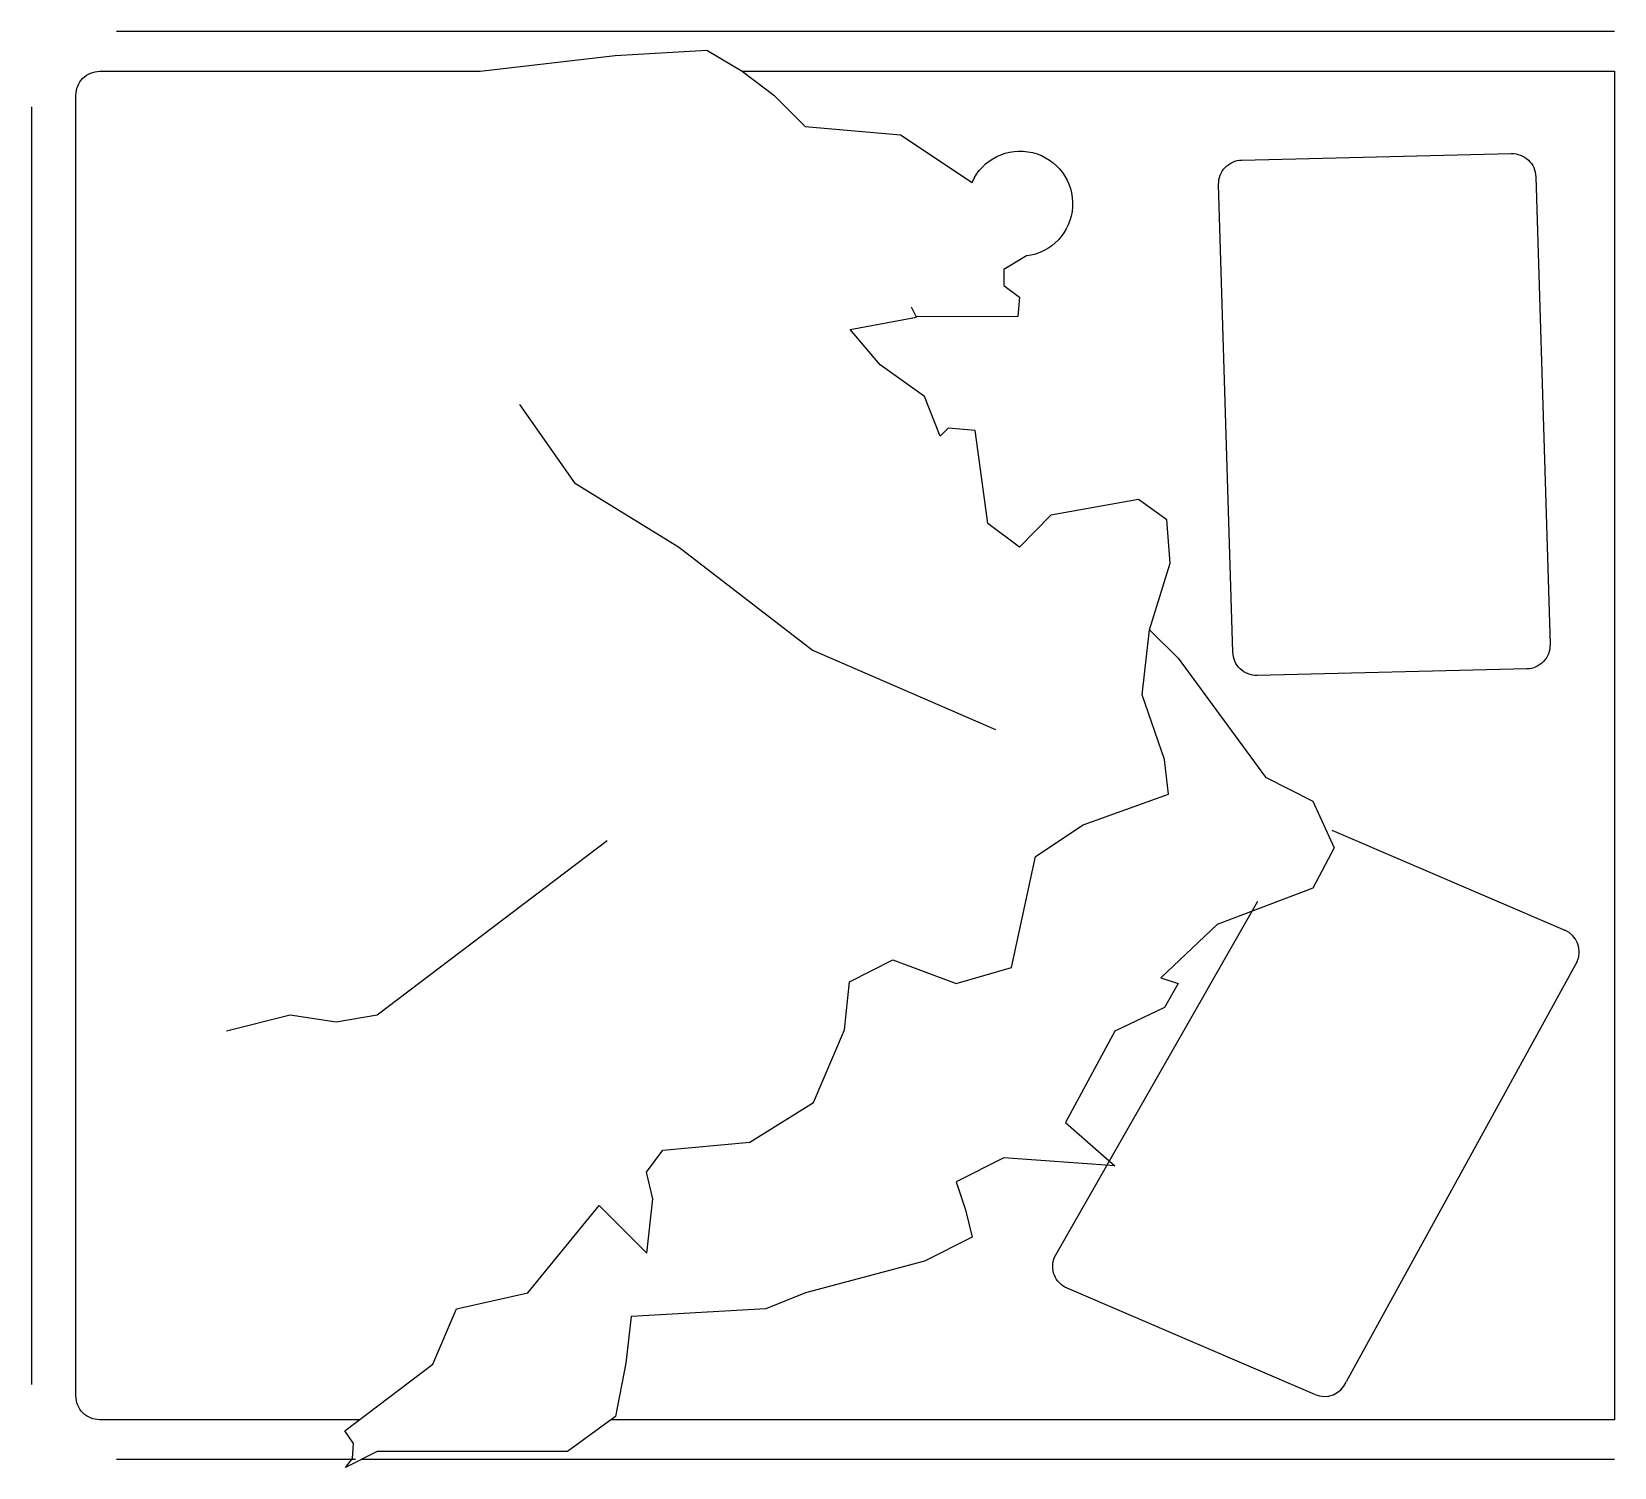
# Model space of a CAD drawing. Extents: x -200 to 0, y -181 to 0.
import ezdxf

# ---------------------------------------------------------------- set-up
doc = ezdxf.new("R2010")
doc.units = 0
doc.header["$LTSCALE"] = 50
doc.header["$MEASUREMENT"] = 0
doc.layers.get('0').update_dxf_attribs({"linetype": 'CONTINUOUS'})

msp = doc.modelspace()

# ---------------------------------------------------------------- linework, layer by layer
at = {"color": 0, "linetype": 'ByBlock'}
for p, q in [((0, 0), (-188.87, 0)), ((-110, -5), (0, -5)), ((0, -5), (0, -175)), ((-199.58, -9.46), (-199.58, -170.54)), ((-84, -50), (-84, -50)), ((-35.63, -100.69), (-6.24, -113.29)), ((-4.67, -117.23), (-33.82, -170.24)), ((-127, -175), (-127, -175)), ((0, -175), (-126.55, -175)), ((-158.74, -180), (-188.87, -180)), ((0, -180), (-158, -180))]:
    msp.add_line(p, q, dxfattribs=at)
for points in [[(-158.23, -175), (-191, -175, -0.414214), (-194, -172), (-194, -8, -0.414214), (-191, -5), (-143, -5), (-126, -3), (-114.45, -2.34), (-110, -5), (-106, -8), (-102.03, -11.97), (-90, -13), (-81, -19, -1.716539), (-74.14, -28.28), (-77, -30), (-77, -32), (-74.99, -33.49), (-75.21, -35.9), (-88.02, -35.95)], [(-37.76, -171.82), (-69.01, -158.42, -0.414214), (-70.58, -154.49), (-44.94, -109.64)]]:
    msp.add_lwpolyline(points, format="xyb", dxfattribs=at)
msp.add_lwpolyline([(-12.99, -15.36, -0.414214), (-9.91, -18.29), (-8.11, -77.27, -0.414214), (-11.04, -80.34), (-45.03, -81.17, -0.414214), (-48.1, -78.24), (-49.9, -19.26, -0.414214), (-46.98, -16.19)], format="xyb", close=True, dxfattribs=at)
for points in [[(-58.6, -75.43), (-55, -79), (-44, -94), (-38, -97), (-35.31, -102.91), (-38, -108), (-50.1, -112.58), (-57.19, -119.3), (-55, -120), (-56.74, -123.02), (-63, -126), (-69.21, -137.53), (-63, -143), (-77, -142), (-83, -145), (-81.83, -148.54), (-81, -152), (-87, -155), (-102, -159), (-107, -161), (-124, -162), (-124.64, -167.87), (-125.96, -174.57), (-132, -179), (-156, -179), (-160, -181), (-159.14, -179.89), (-159, -178), (-160.07, -176.4), (-149, -168), (-146, -161), (-137, -159), (-128, -148), (-122, -154), (-121.26, -147.16), (-122.05, -143.79), (-120, -141), (-109, -140), (-101, -135), (-97.08, -125.85), (-96.43, -119.78), (-91, -117), (-83, -120), (-76, -118), (-73, -104), (-67, -100), (-56.21, -96.13), (-56.74, -91.77), (-59.56, -83.6), (-58.6, -75.43), (-56, -67), (-56.45, -61.54), (-60, -59), (-71.06, -60.96), (-75, -65), (-79, -62), (-80.12, -53.65), (-80.61, -50.28), (-84, -50), (-85, -51), (-87, -46), (-92.57, -41.99), (-96.36, -37.54), (-87.99, -36), (-88.61, -34.74)], [(-78, -88), (-101.15, -77.96), (-118, -65), (-131, -57), (-138, -47)], [(-127, -102), (-156, -124), (-161.19, -124.89), (-167, -124), (-175, -126)]]:
    msp.add_lwpolyline(points, dxfattribs=at)
for centre, start, end in [((-7.43, -116.04), 336.8014, 66.8014), ((-36.58, -169.06), 246.8014, 336.8014)]:
    msp.add_arc(centre, 3, start, end, dxfattribs=at)

doc.saveas('drawing.dxf')
